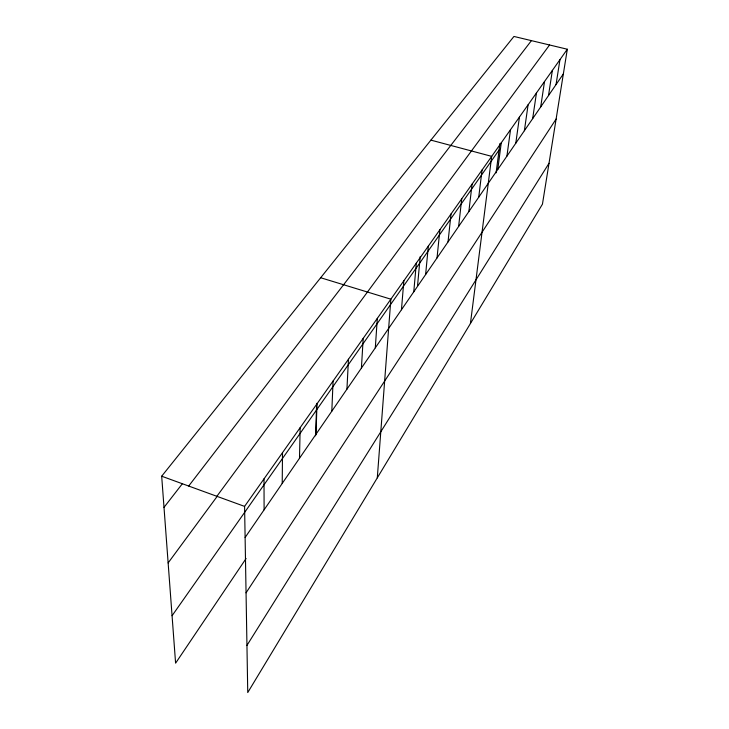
<?xml version="1.0" encoding="UTF-8"?>
<svg xmlns="http://www.w3.org/2000/svg" width="729" height="729" viewBox="0 0 729 729"><rect width="100%" height="100%" fill="white"/><g stroke="black" fill="none" stroke-linecap="round" stroke-linejoin="round"><path stroke-width="1.09" d="M282.214 483.427L282.515 452.654M299.501 458.249L300.157 427.668M315.611 435.824L316.65 403.347M316.012 434.202L316.997 403.811M331.813 411.192L333.08 381.021M346.931 389.177L348.471 359.224M361.411 368.072L363.206 338.356M375.307 347.833L377.321 318.354M377.294 477.859L390.862 299.182L320.66 277.74M401.451 309.752L403.857 280.765M413.771 291.81L416.35 263.078M417.589 285.294L420.223 256.517M425.618 274.551L428.351 246.074M437.026 257.938L439.906 229.708M448.025 241.919L451.032 213.952M458.623 226.482L461.749 198.771M468.847 211.592L472.091 184.127M478.725 197.213L482.06 170.003M470.424 323.53L491.692 156.361L430.903 140.123M496.084 172.891L499.93 143.513M497.752 169.493L501.27 142.793M506.919 156.134L510.519 129.689M515.786 143.221L519.449 117.032M524.37 130.728L528.097 104.794M532.662 118.636L536.453 92.957M540.699 106.935L544.536 81.502M548.49 95.59L552.372 70.403M556.036 84.6L559.963 59.65M567.317 49.235L542.449 204.175L247.751 692.55L244.579 506.391L567.317 49.235L513.945 36.45L161.683 476.21L175.598 663.18L246.092 558.514M246.949 645.402L549.01 163.287M246.047 592.841L556.109 119.055M245.108 537.483L563.353 73.939M172.071 615.732L499.073 150.037M216.859 496.303L549.566 44.979M168.135 562.925L217.251 496.267M188.683 486.043L531.423 40.633M163.998 507.375L182.496 483.564M161.683 476.21L244.579 506.391M264.007 478.862L264.108 509.808"/></g></svg>
